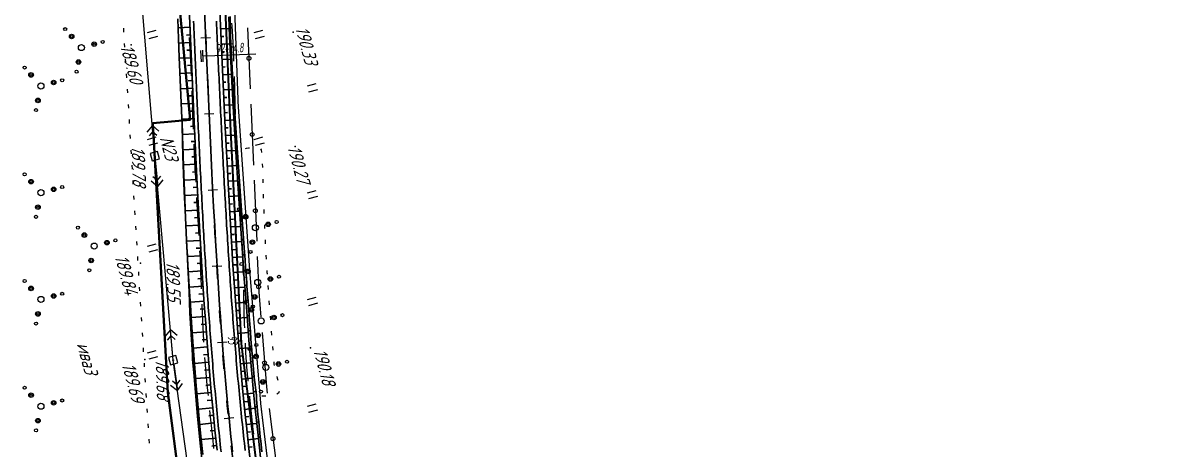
# Model space of a CAD drawing. Header units: millimetres. Extents: x -698 to 8131, y -704 to 4503.
# Drawn here: x 6379.2 to 6678, y 2483.5 to 2595.4 of the extents above; entities that cross this region are included whole.
import ezdxf

# ---------------------------------------------------------------- set-up
doc = ezdxf.new("R2010")
doc.units = ezdxf.units.MM
doc.linetypes.add('CONTI', pattern=[0])
doc.linetypes.add('STROT', pattern=[1.7, 0.5, -1.2])
for name, color, linetype, lineweight in [('10', 1, 'Continuous', 35), ('КОПИЯ_ОСЬ_13_ОТКОСЫ', 7, 'Continuous', 30), ('КОПИЯ_ОСЬ_ГРАНИЦЫ_ПОЛОС', 7, 'Continuous', 30), ('ОСЬ_ВЕРХ_ПОКРЫТИЯ_ГРАНИЦЫ_ПОЛОС', 7, 'Continuous', 30), ('ОСЬ_ВЕРХ_ПОКРЫТИЯ_ОСЬ', 1, 'Continuous', 30)]:
    doc.layers.add(name, color=color, linetype=linetype, lineweight=lineweight)
for name, color, linetype in [('_Ростелеком', 6, 'Continuous'), ('NAD_MDEFAULT', 7, 'CONTI'), ('PI_OTDEFAULT', 172, 'CONTI'), ('PI_TTDEFAULT', 5, 'CONTI'), ('PLN_O', 7, 'CONTI'), ('SIT_LDEFAULT', 7, 'CONTI'), ('USLZNDEFAULT', 7, 'CONTI'), ('ZAPSKDEFAULT', 7, 'CONTI'), ('ОСЬ_ВЕРХ_ПОКРЫТИЯ_ПИКЕТЫ', 1, 'Continuous'), ('ОСЬ_ВЕРХ_ПОКРЫТИЯ_РАЗБИВКА_КРИВ', 1, 'Continuous'), ('разметка', 7, 'Continuous')]:
    doc.layers.add(name, color=color, linetype=linetype)
doc.styles.add('eskd', font='isocpeui.ttf', dxfattribs={"width": 1.2})
doc.styles.get("Standard").update_dxf_attribs({"font": 'isocpeui.ttf'})
doc.styles.add('STYLE1', font='isocpeui.ttf', dxfattribs={"width": 0.9})
doc.linetypes.add('кабель_связи_проект.', pattern='A,10,-1,["/",STYLE1,S=3,R=0,X=0,Y=-1.5],-4.1', length=15.1)

# ---------------------------------------------------------------- blocks, each defined once
blk = doc.blocks.new('BL_2011')
at = {"color": 0}
for p, q in [((0, 0), (0, 2.4)), ((1.6, 0), (1.6, 2.4))]:
    blk.add_line(p, q, dxfattribs=at)
blk = doc.blocks.new('BL_2010')
at = {"color": 0}
for centre, radius in [((0, 5.78), 0.4), ((0, 3.46), 0.6), ((0, 3.46), 0.3), ((0, 0), 0.8), ((-5.78, -2.88), 0.4), ((-3.46, -1.74), 0.6), ((-3.46, -1.74), 0.3), ((3.46, -1.74), 0.6), ((3.46, -1.74), 0.3), ((5.78, -2.88), 0.4)]:
    blk.add_circle(centre, radius, dxfattribs=at)
blk = doc.blocks.new('BL_27')
at = {"color": 0}
for p, q in [((1, 1), (-1, 1)), ((-1, 1), (-1, -1)), ((1, -1), (1, 1)), ((-1, -1), (1, -1))]:
    blk.add_line(p, q, dxfattribs=at)
blk.add_circle((0, 0), 0.1, dxfattribs=at)
blk = doc.blocks.new('*U56')
at = {"layer": 'КОПИЯ_ОСЬ_13_ОТКОСЫ'}
blk.add_lwpolyline([(0, 0), (0.04, -0.8), (0.06, -1.8)], dxfattribs=at)
blk.add_lwpolyline([(0, 0), (0.04, -0.8), (0.06, -1.8)], dxfattribs=at)
blk = doc.blocks.new('*U58')
at = {"layer": 'КОПИЯ_ОСЬ_13_ОТКОСЫ'}
for points in [[(0, 0), (0.04, -0.8), (0.06, -1.8)], [(0, 0), (0.06, -1.8)]]:
    blk.add_lwpolyline(points, dxfattribs=at)

msp = doc.modelspace()

# ---------------------------------------------------------------- linework, layer by layer
at = {"layer": '10'}
for points in [[(6666.69, 1908.75), (6637.91, 1968.66), (6647.24, 1972.64), (6625.66, 2020.81), (6574.69, 2125.59), (6565.51, 2122.32), (6532.41, 2186.6), (6489.75, 2269.23), (6472.94, 2312.3), (6470.3, 2322.39), (6451.22, 2395.27), (6436.64, 2511.21), (6433.62, 2570.53), (6430.24, 2649.38)], [(6456.56, 2297.14), (6462, 2298.09), (6461.93, 2298.54), (6456.4, 2297.56), (6453.03, 2305.76), (6430.45, 2396.95), (6423.81, 2448.28), (6429.31, 2448.02), (6429.33, 2448.47), (6423.75, 2448.74), (6417.32, 2498.4), (6417.32, 2498.4), (6413.31, 2569.11), (6423.14, 2569.92), (6419.55, 2608.35)], [(6419.55, 2608.35), (6423.14, 2569.92), (6413.31, 2569.11), (6417.32, 2498.4), (6417.32, 2498.4), (6423.75, 2448.74), (6429.33, 2448.47), (6429.31, 2448.02), (6423.81, 2448.28), (6430.45, 2396.95), (6453.03, 2305.76), (6456.4, 2297.56), (6461.93, 2298.54), (6462, 2298.09), (6456.56, 2297.14), (6475.06, 2252.04)]]:
    msp.add_lwpolyline(points, dxfattribs=at)
at = {"layer": '_Ростелеком', "linetype": 'кабель_связи_проект.', "ltscale": 0.25}
msp.add_lwpolyline([(6672.52, 1911.19, 0.35, 0.35, 0), (6655.74, 1945.11, 0.35, 0.35, 0), (6643.12, 1970.84, 0.35, 0.35, 0), (6634.13, 1996.98, 0.35, 0.35, 0), (6619.46, 2027.85, 0.35, 0.35, 0), (6600.55, 2066.98, 0.35, 0.35, 0), (6586.81, 2094.74, 0.35, 0.35, 0), (6568.71, 2123.46, 0.35, 0.35, 0), (6553.88, 2153.14, 0.35, 0.35, 0), (6537.88, 2184.98, 0.35, 0.35, 0), (6524.26, 2212.44, 0.35, 0.35, 0), (6508.98, 2242.27, 0.35, 0.35, 0), (6496.85, 2266.47, 0.35, 0.35, 0), (6474.95, 2317.9, 0.35, 0.35, 0), (6465.47, 2351.54, 0.35, 0.35, 0), (6459.37, 2380.69, 0.35, 0.35, 0), (6453.06, 2415.3, 0.35, 0.35, 0), (6446.3, 2457.2, 0.35, 0.35, 0), (6441.7, 2495.22, 0.35, 0.35, 0), (6438.79, 2530.34, 0.35, 0.35, 0), (6435.76, 2573.92, 0.35, 0.35, 0), (6434.32, 2613.01, 0.35, 0.35, 0)], format="xyseb", dxfattribs=at)
at = {"layer": 'PI_TTDEFAULT', "color": 5}
for p in [(6450.23, 2592.96, 190.34), (6407.66, 2589.63, 189.6), (6450.74, 2562.92, 190.27), (6413.89, 2560.45, 189.78), (6410.1, 2532.33, 189.84), (6454.78, 2510.11, 190.18), (6411.25, 2507.11, 189.69), (6418.7, 2506.88, 189.68)]:
    msp.add_point(p, dxfattribs=at)
at = {"layer": 'PLN_O'}
for p, q in [((6438.24, 2594.07), (6438.92, 2578.08)), ((6439.09, 2574.08), (6439.77, 2558.09)), ((6439.94, 2554.1), (6440.62, 2538.11)), ((6440.79, 2534.12), (6441.19, 2524.83)), ((6441.18, 2524.83), (6441.72, 2518.15)), ((6442.04, 2514.17), (6443.19, 2499.95)), ((6443.18, 2499.95), (6443.4, 2498.22)), ((6443.9, 2494.25), (6445.89, 2478.37))]:
    msp.add_line(p, q, dxfattribs=at)
for centre in [(6438.58, 2586.08), (6439.43, 2566.09), (6440.28, 2546.11), (6441.13, 2526.13), (6442.68, 2506.2), (6444.9, 2486.31)]:
    msp.add_circle(centre, 0.5, dxfattribs=at)
at = {"layer": 'SIT_LDEFAULT', "color": 7}
for p, q in [((6413.89, 2560.45), (6408.93, 2618.97)), ((6405.6, 2593.96), (6405.66, 2592.96)), ((6434.17, 2594.52), (6434.12, 2595.3)), ((6434.41, 2590.39), (6434.17, 2594.52)), ((6422.9, 2591.52), (6423, 2589.92)), ((6405.84, 2589.97), (6405.9, 2588.97)), ((6423, 2589.92), (6423.23, 2585.77)), ((6434.6, 2586.38), (6434.41, 2590.39)), ((6406.09, 2585.97), (6406.15, 2584.97)), ((6423.22, 2585.77), (6423.4, 2581.59)), ((6434.63, 2585.31), (6434.59, 2586.38)), ((6406.34, 2581.98), (6406.4, 2580.98)), ((6423.4, 2581.59), (6423.4, 2581.53)), ((6434.88, 2578.36), (6434.79, 2581.31)), ((6406.58, 2577.99), (6406.64, 2576.99)), ((6423.56, 2577.53), (6423.56, 2577.4)), ((6423.56, 2577.4), (6423.72, 2573.22)), ((6435, 2574.34), (6434.88, 2578.36)), ((6406.84, 2573.99), (6406.9, 2572.99)), ((6423.71, 2573.22), (6423.85, 2569.09)), ((6435.08, 2571.32), (6435, 2574.34)), ((6407.08, 2570), (6407.14, 2569)), ((6413.21, 2568.42), (6411.76, 2566.69)), ((6413.81, 2561.45), (6413.21, 2568.42)), ((6414.94, 2566.96), (6413.21, 2568.42)), ((6423.86, 2569.09), (6423.92, 2567.54)), ((6435.25, 2566.33), (6435.22, 2567.32)), ((6407.33, 2566.01), (6407.39, 2565.01)), ((6412.44, 2565.75), (6413.35, 2566.83)), ((6413.35, 2566.83), (6414.43, 2565.92)), ((6435.41, 2562.35), (6435.25, 2566.33)), ((6407.57, 2562.02), (6407.63, 2561.02)), ((6424.08, 2563.55), (6424.19, 2561.04)), ((6435.61, 2558.34), (6435.41, 2562.35)), ((6437.71, 2562.46), (6437.92, 2562.5)), ((6437.92, 2562.5), (6438.46, 2562.58)), ((6438.46, 2562.58), (6438.7, 2562.61)), ((6441.61, 2562.33), (6441.81, 2562.11)), ((6441.8, 2562.11), (6441.9, 2561.41)), ((6418.7, 2506.88), (6413.89, 2560.45)), ((6413.98, 2559.45), (6414.61, 2552.48)), ((6424.19, 2561.04), (6424.38, 2557.08)), ((6435.67, 2557.33), (6435.61, 2558.34)), ((6442.08, 2558.43), (6442.12, 2557.51)), ((6407.81, 2558.02), (6407.87, 2557.02)), ((6415.37, 2555.16), (6414.46, 2554.08)), ((6424.39, 2557.08), (6424.59, 2553.56)), ((6442.12, 2557.51), (6442.12, 2557.42)), ((6408.06, 2554.03), (6408.12, 2553.03)), ((6412.87, 2553.93), (6414.61, 2552.48)), ((6414.46, 2554.08), (6413.38, 2554.98)), ((6414.61, 2552.48), (6416.06, 2554.22)), ((6436.09, 2550.19), (6435.9, 2553.34)), ((6442.21, 2554.42), (6442.23, 2553.42)), ((6408.3, 2550.04), (6408.36, 2549.04)), ((6424.82, 2549.57), (6424.85, 2549.03)), ((6436.34, 2546.14), (6436.09, 2550.19)), ((6442.32, 2550.42), (6442.33, 2550)), ((6442.34, 2550), (6442.36, 2549.42)), ((6424.85, 2549.03), (6425.09, 2545.02)), ((6436.51, 2543.36), (6436.34, 2546.14)), ((6442.47, 2546.43), (6442.51, 2545.56)), ((6408.54, 2546.05), (6408.6, 2545.05)), ((6425.08, 2545.02), (6425.31, 2541.09)), ((6442.51, 2545.56), (6442.52, 2545.42)), ((6408.79, 2542.05), (6408.85, 2541.05)), ((6425.33, 2541.09), (6425.41, 2539.57)), ((6442.66, 2542.44), (6442.7, 2541.44)), ((6409.03, 2538.06), (6409.09, 2537.06)), ((6436.79, 2538.27), (6436.73, 2539.36)), ((6436.98, 2534.53), (6436.8, 2538.27)), ((6442.84, 2538.44), (6442.87, 2537.84)), ((6442.87, 2537.84), (6442.89, 2537.43)), ((6425.62, 2535.58), (6425.73, 2533.58)), ((6437.11, 2530.87), (6436.98, 2534.53)), ((6443.06, 2534.43), (6443.12, 2533.43)), ((6409.28, 2534.07), (6409.34, 2533.07)), ((6425.73, 2533.58), (6425.89, 2529.99)), ((6409.53, 2530.07), (6409.59, 2529.07)), ((6425.89, 2529.99), (6426.03, 2526.39)), ((6437.15, 2529.36), (6437.11, 2530.87)), ((6443.28, 2530.44), (6443.32, 2529.73)), ((6443.33, 2529.73), (6443.35, 2529.45)), ((6409.78, 2526.08), (6409.84, 2525.08)), ((6426.02, 2526.39), (6426.05, 2525.6)), ((6437.27, 2523.56), (6437.24, 2525.37)), ((6443.55, 2526.45), (6443.62, 2525.45)), ((6437.34, 2519.9), (6437.27, 2523.56)), ((6443.85, 2522.46), (6443.93, 2521.46)), ((6410.03, 2522.09), (6410.09, 2521.09)), ((6426.19, 2521.6), (6426.28, 2519.2)), ((6437.44, 2516.24), (6437.34, 2519.9)), ((6410.28, 2518.1), (6410.34, 2517.1)), ((6426.28, 2519.2), (6426.43, 2515.6)), ((6437.47, 2515.37), (6437.44, 2516.24)), ((6444.15, 2518.48), (6444.23, 2517.48)), ((6410.52, 2514.1), (6410.58, 2513.1)), ((6417.98, 2514.85), (6416.53, 2513.11)), ((6417.22, 2512.17), (6418.13, 2513.25)), ((6418.61, 2507.88), (6417.98, 2514.85)), ((6419.72, 2513.4), (6417.98, 2514.85)), ((6418.13, 2513.25), (6419.21, 2512.35)), ((6426.43, 2515.6), (6426.61, 2512.01)), ((6444.46, 2514.5), (6444.46, 2514.47)), ((6444.46, 2514.47), (6444.54, 2513.49)), ((6426.61, 2512.01), (6426.64, 2511.6)), ((6437.78, 2508.94), (6437.64, 2511.37)), ((6444.77, 2510.51), (6444.85, 2509.51)), ((6410.77, 2510.11), (6410.83, 2509.11)), ((6426.92, 2507.61), (6427.17, 2504.59)), ((6438.06, 2505.18), (6437.78, 2508.94)), ((6411.02, 2506.12), (6411.08, 2505.12)), ((6426.89, 2448.49), (6418.7, 2506.88)), ((6418.84, 2505.89), (6419.81, 2498.96)), ((6427.16, 2504.59), (6427.56, 2500.38)), ((6438.39, 2501.4), (6438.06, 2505.18)), ((6445.1, 2506.51), (6445.15, 2505.91)), ((6445.16, 2505.91), (6445.22, 2505.52)), ((6411.27, 2502.13), (6411.33, 2501.13)), ((6419.59, 2500.54), (6418.46, 2501.39)), ((6420.44, 2501.67), (6419.59, 2500.54)), ((6445.91, 2502.61), (6446.02, 2502.22)), ((6446.01, 2502.22), (6446.16, 2501.63)), ((6418, 2500.32), (6419.81, 2498.96)), ((6419.81, 2498.96), (6421.17, 2500.76)), ((6427.56, 2500.38), (6427.83, 2497.66)), ((6446.5, 2498.7), (6446.37, 2498.28)), ((6411.52, 2498.14), (6411.52, 2498.1)), ((6411.52, 2498.1), (6411.59, 2497.14)), ((6438.82, 2497.13), (6438.79, 2497.43)), ((6439.25, 2492.94), (6438.82, 2497.13)), ((6442.13, 2497.49), (6441.99, 2497.5)), ((6442.99, 2497.49), (6442.13, 2497.49)), ((6446.38, 2498.27), (6445.92, 2497.95)), ((6411.78, 2494.15), (6411.85, 2493.15)), ((6428.23, 2493.68), (6428.48, 2491.28)), ((6439.71, 2488.73), (6439.25, 2492.94)), ((6412.05, 2490.16), (6412.12, 2489.16)), ((6428.49, 2491.28), (6428.97, 2486.67)), ((6428.97, 2486.67), (6429.28, 2483.73)), ((6439.86, 2487.49), (6439.72, 2488.73)), ((6412.31, 2486.17), (6412.38, 2485.17))]:
    msp.add_line(p, q, dxfattribs=at)
at = {"layer": 'КОПИЯ_ОСЬ_13_ОТКОСЫ'}
for points in [[(6421.56, 2629.21), (6424.12, 2571.36), (6424.65, 2560.06), (6425.09, 2551.36), (6425.42, 2545.06), (6425.84, 2537.55), (6426.22, 2531.35), (6426.49, 2527.05), (6426.86, 2521.54), (6427.22, 2516.54), (6427.6, 2511.54), (6428.13, 2505.03), (6428.69, 2498.53), (6429.16, 2493.53), (6429.65, 2488.53), (6430.2, 2483.29)], [(6429.55, 2629.56), (6431.43, 2586.9), (6432.35, 2567.94), (6432.83, 2558.46), (6433.19, 2551.78), (6433.63, 2544.01), (6433.99, 2538.03), (6434.39, 2531.86), (6434.78, 2526.09), (6435.21, 2520.12), (6435.67, 2514.16), (6435.95, 2510.69), (6436.37, 2505.72), (6436.93, 2499.53), (6437.53, 2493.34), (6437.99, 2488.88), (6438.47, 2484.43), (6438.98, 2479.98)], [(6433.33, 2597), (6433.51, 2591.8), (6433.74, 2587.01), (6434.1, 2580.02), (6434.56, 2571.84), (6435.17, 2561.57), (6435.77, 2551.91), (6436.36, 2542.66), (6436.96, 2533.72), (6437.35, 2528.25), (6437.64, 2524.28), (6438.18, 2517.34), (6438.6, 2512.19), (6439.19, 2505.37), (6439.82, 2498.54), (6440.26, 2494.1), (6441.06, 2486.46), (6441.92, 2478.82)], [(6433.33, 2597), (6433.51, 2591.8), (6433.74, 2587.01), (6434.1, 2580.02), (6434.56, 2571.84), (6435.17, 2561.57), (6435.77, 2551.91), (6436.36, 2542.66), (6436.96, 2533.72), (6437.35, 2528.25), (6437.64, 2524.28), (6438.18, 2517.34), (6438.6, 2512.19), (6439.19, 2505.37), (6439.82, 2498.54), (6440.26, 2494.1), (6441.06, 2486.46), (6441.92, 2478.82)], [(6433.62, 2597.01), (6433.74, 2591.81), (6433.98, 2587.02), (6434.39, 2580.03), (6434.81, 2573.05), (6435.5, 2562.59), (6436, 2555.12), (6436.63, 2546.17), (6437.43, 2535.24), (6437.5, 2534.25), (6437.57, 2533.25), (6437.72, 2531.27), (6437.79, 2530.28), (6437.86, 2529.28), (6437.94, 2528.29), (6438.01, 2527.3), (6438.07, 2526.31), (6438.15, 2525.32), (6438.23, 2524.32), (6438.3, 2523.33), (6438.36, 2522.34), (6438.44, 2521.35), (6438.52, 2520.36), (6438.65, 2518.38), (6438.81, 2516.39), (6438.96, 2514.41), (6439.12, 2512.43), (6439.21, 2511.44), (6439.52, 2507.48), (6439.71, 2505.51), (6439.8, 2504.52), (6439.88, 2503.53), (6440.08, 2501.56), (6440.2, 2500.57), (6440.33, 2499.58), (6440.45, 2498.6), (6440.48, 2498.33), (6440.51, 2498.06), (6440.53, 2497.88), (6440.55, 2497.7), (6440.61, 2496.62), (6440.67, 2495.63), (6440.75, 2494.64), (6440.85, 2493.66), (6440.96, 2492.67), (6441.15, 2490.7), (6441.37, 2488.73), (6441.56, 2486.76), (6441.67, 2485.77), (6441.9, 2483.8), (6442.01, 2482.82)], [(6419.92, 2596.41), (6420.04, 2591.21), (6420.24, 2586.41), (6420.41, 2582.41), (6420.99, 2570.42), (6421.02, 2569.41), (6421.34, 2559.4), (6421.7, 2549.38), (6421.83, 2546.37), (6422.22, 2538.34), (6422.65, 2530.32), (6422.97, 2524.8), (6423.19, 2521.29), (6423.49, 2516.77), (6423.84, 2511.75), (6424.1, 2508.23), (6424.46, 2503.71), (6424.75, 2500.2), (6425.26, 2494.42), (6425.81, 2488.65), (6426.06, 2486.14), (6426.48, 2482.12)], [(6423.11, 2594.24), (6419.97, 2594.1)], [(6433.68, 2594.42), (6433.42, 2594.41)], [(6423.19, 2592.24), (6422.15, 2592.19)], [(6431.13, 2593.78), (6433.44, 2593.88)], [(6431.22, 2591.78), (6431.99, 2591.82)], [(6433.72, 2592.42), (6433.64, 2592.42)], [(6423.28, 2590.24), (6420.09, 2590.1)], [(6423.37, 2588.24), (6422.31, 2588.2)], [(6431.31, 2589.78), (6433.6, 2589.89)], [(6433.81, 2590.42), (6433.58, 2590.41)], [(6433.91, 2588.42), (6433.83, 2588.42)], [(6423.46, 2586.25), (6420.25, 2586.1)], [(6431.4, 2587.79), (6432.16, 2587.82)], [(6431.49, 2585.79), (6433.8, 2585.9)], [(6434.01, 2586.43), (6433.77, 2586.41)], [(6423.64, 2582.25), (6420.43, 2582.11)], [(6423.55, 2584.25), (6422.48, 2584.2)], [(6431.58, 2583.79), (6432.35, 2583.83)], [(6434.25, 2582.43), (6433.98, 2582.42)], [(6434.13, 2584.43), (6434.05, 2584.43)], [(6423.73, 2580.25), (6422.66, 2580.21)], [(6431.68, 2581.79), (6434, 2581.91)], [(6431.78, 2579.8), (6432.55, 2579.83)], [(6434.36, 2580.44), (6434.27, 2580.43)], [(6423.82, 2578.25), (6420.62, 2578.11)], [(6423.9, 2576.26), (6422.84, 2576.21)], [(6431.87, 2577.8), (6434.22, 2577.91)], [(6434.48, 2578.44), (6434.19, 2578.42)], [(6434.61, 2576.44), (6434.51, 2576.44)], [(6423.99, 2574.26), (6420.81, 2574.12)], [(6431.97, 2575.8), (6432.75, 2575.84)], [(6432.07, 2573.8), (6434.44, 2573.92)], [(6434.73, 2574.45), (6434.42, 2574.43)], [(6424.17, 2570.26), (6421, 2570.11)], [(6424.08, 2572.26), (6423.02, 2572.21)], [(6432.16, 2571.8), (6432.96, 2571.84)], [(6434.98, 2570.46), (6434.64, 2570.43)], [(6434.85, 2572.45), (6434.75, 2572.45)], [(6421.01, 2569.41), (6421.05, 2568.41), (6421.4, 2557.9), (6421.64, 2551.18), (6421.83, 2546.37), (6422.22, 2538.34), (6422.65, 2530.32), (6422.97, 2524.8), (6423.19, 2521.29), (6423.49, 2516.77), (6423.84, 2511.75), (6424.1, 2508.23), (6424.46, 2503.71), (6424.75, 2500.2), (6425.26, 2494.42), (6425.81, 2488.65), (6426.06, 2486.14), (6426.48, 2482.12)], [(6421.01, 2569.41), (6421.15, 2563.4), (6421.2, 2561.4), (6421.23, 2560.4), (6421.61, 2551.18), (6421.82, 2546.37), (6422.31, 2536.34), (6422.42, 2534.33), (6422.47, 2533.33), (6422.84, 2524.79), (6423.1, 2519.26), (6423.31, 2515.24), (6423.48, 2512.23), (6423.55, 2511.02), (6423.73, 2508.2), (6423.8, 2507.2), (6424.17, 2502.68), (6424.62, 2497.4), (6425.1, 2492.13), (6425.35, 2489.62), (6425.8, 2485.1), (6426.23, 2481.08)], [(6424.27, 2568.26), (6423.21, 2568.22)], [(6432.26, 2569.81), (6434.67, 2569.92)], [(6432.36, 2567.81), (6433.16, 2567.85)], [(6435.11, 2568.46), (6435, 2568.45)], [(6421.1, 2565.42), (6421.15, 2565.42)], [(6424.36, 2566.27), (6421.13, 2566.12)], [(6424.45, 2564.27), (6423.38, 2564.22)], [(6432.46, 2565.81), (6434.91, 2565.94)], [(6435.24, 2566.47), (6434.88, 2566.44)], [(6435.38, 2564.47), (6435.25, 2564.46)], [(6421.15, 2563.42), (6421.16, 2563.42)], [(6421.2, 2561.42), (6421.28, 2561.42)], [(6424.55, 2562.27), (6421.26, 2562.12)], [(6432.56, 2563.81), (6433.38, 2563.86)], [(6432.66, 2561.82), (6435.15, 2561.94)], [(6435.51, 2562.47), (6435.12, 2562.45)], [(6421.27, 2559.42), (6421.3, 2559.42)], [(6424.74, 2558.28), (6421.39, 2558.11)], [(6424.64, 2560.27), (6423.54, 2560.22)], [(6432.76, 2559.82), (6433.59, 2559.86)], [(6435.77, 2558.48), (6435.36, 2558.46)], [(6435.64, 2560.48), (6435.51, 2560.47)], [(6421.35, 2557.42), (6421.41, 2557.42)], [(6421.43, 2555.42), (6421.45, 2555.42)], [(6424.84, 2556.28), (6423.72, 2556.22)], [(6432.87, 2557.82), (6435.39, 2557.96)], [(6432.97, 2555.83), (6433.82, 2555.87)], [(6435.91, 2556.49), (6435.77, 2556.48)], [(6421.51, 2553.42), (6421.56, 2553.42)], [(6424.94, 2554.28), (6421.53, 2554.11)], [(6425.04, 2552.28), (6423.9, 2552.23)], [(6433.08, 2553.83), (6435.64, 2553.97)], [(6436.04, 2554.49), (6435.61, 2554.46)], [(6436.18, 2552.5), (6436.04, 2552.49)], [(6421.6, 2551.42), (6421.61, 2551.43)], [(6425.14, 2550.29), (6421.68, 2550.1)], [(6421.68, 2549.43), (6421.71, 2549.43)], [(6433.19, 2551.83), (6434.04, 2551.88)], [(6433.3, 2549.83), (6435.89, 2549.98)], [(6436.32, 2550.5), (6435.86, 2550.47)], [(6421.77, 2547.43), (6421.78, 2547.43)], [(6425.35, 2546.29), (6421.85, 2546.11)], [(6425.25, 2548.29), (6424.09, 2548.23)], [(6433.42, 2547.84), (6434.28, 2547.89)], [(6436.6, 2546.51), (6436.11, 2546.48)], [(6436.46, 2548.51), (6436.31, 2548.5)], [(6421.86, 2545.43), (6421.88, 2545.43)], [(6421.96, 2543.43), (6421.97, 2543.43)], [(6425.46, 2544.29), (6424.29, 2544.23)], [(6433.53, 2545.84), (6436.14, 2545.99)], [(6433.64, 2543.84), (6434.51, 2543.9)], [(6436.75, 2544.52), (6436.59, 2544.5)], [(6425.58, 2542.3), (6422.03, 2542.1)], [(6422.06, 2541.44), (6422.07, 2541.44)], [(6425.69, 2540.3), (6424.51, 2540.23)], [(6433.76, 2541.85), (6436.4, 2542.01)], [(6436.9, 2542.52), (6436.37, 2542.48)], [(6437.04, 2540.53), (6436.87, 2540.51)], [(6422.16, 2539.44), (6422.16, 2539.44)], [(6425.8, 2538.3), (6422.23, 2538.1)], [(6422.26, 2537.44), (6422.27, 2537.44)], [(6433.88, 2539.85), (6434.76, 2539.9)], [(6434, 2537.86), (6436.67, 2538.03)], [(6437.19, 2538.53), (6436.64, 2538.49)], [(6422.36, 2535.44), (6422.36, 2535.44)], [(6426.04, 2534.31), (6422.44, 2534.09)], [(6425.92, 2536.31), (6424.73, 2536.24)], [(6434.13, 2535.86), (6435.02, 2535.92)], [(6437.48, 2534.54), (6436.91, 2534.51)], [(6437.34, 2536.54), (6437.15, 2536.52)], [(6422.46, 2533.45), (6422.48, 2533.45)], [(6422.55, 2531.45), (6422.56, 2531.45)], [(6426.16, 2532.31), (6424.96, 2532.24)], [(6434.26, 2533.86), (6436.94, 2534.03)], [(6434.39, 2531.87), (6435.28, 2531.92)], [(6437.63, 2532.55), (6437.43, 2532.53)], [(6422.64, 2529.45), (6422.7, 2529.45)], [(6426.28, 2530.32), (6422.66, 2530.09)], [(6426.41, 2528.32), (6425.2, 2528.25)], [(6434.52, 2529.87), (6437.22, 2530.05)], [(6437.77, 2530.55), (6437.19, 2530.52)], [(6437.92, 2528.56), (6437.72, 2528.54)], [(6422.73, 2527.45), (6422.75, 2527.45)], [(6422.81, 2525.45), (6422.93, 2525.46)], [(6426.54, 2526.33), (6422.9, 2526.08)], [(6434.66, 2527.88), (6435.56, 2527.94)], [(6434.79, 2525.88), (6437.51, 2526.08)], [(6438.06, 2526.56), (6437.47, 2526.53)], [(6422.91, 2523.46), (6422.95, 2523.46)], [(6426.81, 2522.34), (6423.14, 2522.09)], [(6426.68, 2524.33), (6425.46, 2524.25)], [(6434.94, 2523.89), (6435.84, 2523.95)], [(6438.35, 2522.57), (6437.77, 2522.54)], [(6438.21, 2524.57), (6438.01, 2524.55)], [(6423, 2521.46), (6423.18, 2521.47)], [(6423.1, 2519.46), (6423.15, 2519.46)], [(6426.95, 2520.34), (6425.73, 2520.25)], [(6435.08, 2521.89), (6437.81, 2522.09)], [(6435.22, 2519.9), (6436.13, 2519.97)], [(6438.5, 2520.58), (6438.31, 2520.57)], [(6423.2, 2517.46), (6423.44, 2517.48)], [(6427.09, 2518.35), (6423.4, 2518.08)], [(6427.24, 2516.35), (6426.01, 2516.26)], [(6435.38, 2517.9), (6438.12, 2518.11)], [(6438.64, 2518.59), (6438.08, 2518.55)], [(6438.8, 2516.59), (6438.61, 2516.58)], [(6423.3, 2515.47), (6423.38, 2515.47)], [(6423.41, 2513.47), (6423.72, 2513.49)], [(6427.39, 2514.36), (6423.68, 2514.08)], [(6435.53, 2515.91), (6436.44, 2515.98)], [(6435.69, 2513.91), (6438.44, 2514.14)], [(6438.94, 2514.6), (6438.41, 2514.56)], [(6423.53, 2511.47), (6423.63, 2511.48)], [(6427.69, 2510.37), (6423.97, 2510.07)], [(6427.54, 2512.36), (6426.3, 2512.27)], [(6435.85, 2511.92), (6436.77, 2512)], [(6439.28, 2510.61), (6438.74, 2510.57)], [(6439.11, 2512.6), (6438.93, 2512.59)], [(6423.65, 2509.48), (6424.01, 2509.5)], [(6423.78, 2507.48), (6423.9, 2507.49)], [(6427.85, 2508.37), (6426.61, 2508.27)], [(6436.01, 2509.93), (6438.77, 2510.16)], [(6436.18, 2507.93), (6437.1, 2508.01)], [(6439.43, 2508.62), (6439.25, 2508.6)], [(6423.94, 2505.49), (6424.32, 2505.52)], [(6428.02, 2506.38), (6424.27, 2506.07)], [(6428.18, 2504.39), (6426.93, 2504.28)], [(6436.35, 2505.94), (6439.12, 2506.18)], [(6439.61, 2506.62), (6439.08, 2506.58)], [(6439.79, 2504.63), (6439.62, 2504.62)], [(6424.1, 2503.49), (6424.23, 2503.5)], [(6424.26, 2501.5), (6424.64, 2501.53)], [(6428.35, 2502.4), (6424.59, 2502.07)], [(6436.52, 2503.95), (6437.45, 2504.03)], [(6436.7, 2501.96), (6439.48, 2502.21)], [(6439.97, 2502.64), (6439.44, 2502.59)], [(6424.43, 2499.51), (6424.56, 2499.52)], [(6428.7, 2498.41), (6424.93, 2498.07)], [(6428.53, 2500.4), (6427.27, 2500.29)], [(6436.89, 2499.97), (6437.81, 2500.05)], [(6440.44, 2498.67), (6439.82, 2498.59)], [(6440.19, 2500.65), (6440.01, 2500.63)], [(6424.61, 2497.51), (6424.98, 2497.55)], [(6424.79, 2495.52), (6424.91, 2495.53)], [(6428.89, 2496.42), (6427.63, 2496.3)], [(6437.08, 2497.98), (6439.85, 2498.24)], [(6437.27, 2495.98), (6438.19, 2496.07)], [(6440.61, 2496.68), (6440.4, 2496.66)], [(6424.97, 2493.53), (6425.34, 2493.57)], [(6429.07, 2494.43), (6425.29, 2494.07)], [(6429.26, 2492.44), (6428.01, 2492.32)], [(6437.46, 2493.99), (6440.24, 2494.27)], [(6440.75, 2494.68), (6440.21, 2494.64)], [(6440.95, 2492.69), (6440.78, 2492.67)], [(6425.16, 2491.54), (6425.28, 2491.55)], [(6425.35, 2489.55), (6425.72, 2489.59)], [(6429.46, 2490.45), (6425.67, 2490.07)], [(6437.66, 2492), (6438.59, 2492.1)], [(6437.87, 2490.01), (6440.65, 2490.3)], [(6441.15, 2490.7), (6440.61, 2490.65)], [(6425.55, 2487.56), (6425.68, 2487.57)], [(6429.87, 2486.47), (6426.07, 2486.07)], [(6429.66, 2488.46), (6428.4, 2488.33)], [(6438.08, 2488.03), (6439.01, 2488.12)], [(6441.57, 2486.72), (6441.04, 2486.67)], [(6441.37, 2488.71), (6441.19, 2488.7)], [(6425.76, 2485.57), (6426.12, 2485.61)], [(6425.96, 2483.58), (6426.09, 2483.59)], [(6430.08, 2484.48), (6428.81, 2484.34)], [(6438.29, 2486.04), (6441.07, 2486.34)], [(6438.51, 2484.05), (6439.44, 2484.15)], [(6441.79, 2484.74), (6441.62, 2484.72)]]:
    msp.add_lwpolyline(points, dxfattribs=at)
at = {"layer": 'КОПИЯ_ОСЬ_ГРАНИЦЫ_ПОЛОС'}
msp.add_lwpolyline([(6437.6, 2483.2), (6437.49, 2484.18), (6437.38, 2485.17), (6437.28, 2486.15), (6437.17, 2487.13), (6437.06, 2488.11), (6436.96, 2489.09), (6436.86, 2490.08), (6436.76, 2491.06), (6436.66, 2492.04), (6436.56, 2493.03), (6436.46, 2494.01), (6436.36, 2494.99), (6436.26, 2495.98), (6436.17, 2496.96), (6436.07, 2497.94), (6435.98, 2498.93), (6435.89, 2499.91), (6435.8, 2500.89), (6435.71, 2501.88), (6435.62, 2502.86), (6435.53, 2503.85), (6435.44, 2504.83), (6435.36, 2505.82), (6435.27, 2506.8), (6435.19, 2507.79), (6435.1, 2508.77), (6435.02, 2509.76), (6434.94, 2510.74), (6434.86, 2511.73), (6434.78, 2512.71), (6434.7, 2513.7), (6434.62, 2514.69), (6434.54, 2515.67), (6434.47, 2516.66), (6434.39, 2517.64), (6434.32, 2518.63), (6434.24, 2519.62), (6434.17, 2520.6), (6434.1, 2521.59), (6434.02, 2522.58), (6433.95, 2523.56), (6433.88, 2524.55), (6433.81, 2525.54), (6433.74, 2526.52), (6433.68, 2527.51), (6433.61, 2528.5), (6433.54, 2529.49), (6433.48, 2530.47), (6433.41, 2531.46), (6433.35, 2532.45), (6433.28, 2533.44), (6433.22, 2534.42), (6433.15, 2535.41), (6433.09, 2536.4), (6433.03, 2537.39), (6432.97, 2538.38), (6432.91, 2539.36), (6432.85, 2540.35), (6432.79, 2541.34), (6432.73, 2542.33), (6432.67, 2543.32), (6432.61, 2544.3), (6432.56, 2545.29), (6432.5, 2546.28), (6432.44, 2547.27), (6432.39, 2548.26), (6432.33, 2549.25), (6432.28, 2550.24), (6432.22, 2551.23), (6432.17, 2552.21), (6432.11, 2553.2), (6432.06, 2554.19), (6432.01, 2555.18), (6431.95, 2556.17), (6431.9, 2557.16), (6431.85, 2558.15), (6431.8, 2559.14), (6431.75, 2560.13), (6431.69, 2561.12), (6431.64, 2562.11), (6431.59, 2563.1), (6431.54, 2564.09), (6431.49, 2565.08), (6431.44, 2566.07), (6431.39, 2567.06), (6431.34, 2568.05), (6431.29, 2569.04), (6431.25, 2570.03), (6431.2, 2571.02), (6431.15, 2572.01), (6431.1, 2573), (6431.05, 2573.99), (6431, 2574.98), (6430.96, 2575.97), (6430.91, 2576.96), (6430.86, 2577.95), (6430.81, 2578.94), (6430.77, 2579.93), (6430.72, 2580.92), (6430.67, 2581.91), (6430.62, 2582.9), (6430.58, 2583.89), (6430.53, 2584.88), (6430.48, 2585.87), (6430.44, 2586.86), (6430.39, 2587.86), (6430.35, 2588.86), (6430.3, 2589.86), (6430.26, 2590.85), (6430.21, 2591.85), (6430.17, 2592.85), (6430.13, 2593.85), (6430.08, 2594.85), (6430.04, 2595.84)], dxfattribs=at)
at = {"layer": 'ОСЬ_ВЕРХ_ПОКРЫТИЯ_ГРАНИЦЫ_ПОЛОС'}
for points in [[(6421.56, 2629.21), (6424.12, 2571.36), (6424.65, 2560.06), (6425.09, 2551.36), (6425.42, 2545.06), (6425.84, 2537.55), (6426.22, 2531.35), (6426.49, 2527.05), (6426.86, 2521.54), (6427.22, 2516.54), (6427.6, 2511.54), (6428.13, 2505.03), (6428.69, 2498.53), (6429.16, 2493.53), (6429.65, 2488.53), (6430.2, 2483.29)], [(6429.55, 2629.56), (6431.43, 2586.9), (6432.35, 2567.94), (6432.83, 2558.46), (6433.19, 2551.78), (6433.63, 2544.01), (6433.99, 2538.03), (6434.39, 2531.86), (6434.78, 2526.09), (6435.21, 2520.12), (6435.67, 2514.16), (6435.95, 2510.69), (6436.37, 2505.72), (6436.93, 2499.53), (6437.53, 2493.34), (6437.99, 2488.88), (6438.47, 2484.43), (6438.98, 2479.98)], [(6431.25, 2482.9), (6431.14, 2483.9), (6431.04, 2484.9), (6430.93, 2485.89), (6430.83, 2486.89), (6430.72, 2487.89), (6430.62, 2488.89), (6430.52, 2489.88), (6430.42, 2490.88), (6430.32, 2491.88), (6430.23, 2492.88), (6430.13, 2493.88), (6430.04, 2494.88), (6429.94, 2495.87), (6429.85, 2496.87), (6429.76, 2497.87), (6429.67, 2498.87), (6429.58, 2499.87), (6429.49, 2500.87), (6429.4, 2501.87), (6429.31, 2502.86), (6429.23, 2503.86), (6429.14, 2504.86), (6429.06, 2505.86), (6428.98, 2506.86), (6428.9, 2507.86), (6428.81, 2508.86), (6428.73, 2509.86), (6428.66, 2510.86), (6428.58, 2511.86), (6428.5, 2512.86), (6428.42, 2513.85), (6428.35, 2514.85), (6428.27, 2515.85), (6428.2, 2516.85), (6428.13, 2517.85), (6428.06, 2518.85), (6427.99, 2519.85), (6427.91, 2520.85), (6427.85, 2521.85), (6427.78, 2522.85), (6427.71, 2523.85), (6427.64, 2524.85), (6427.57, 2525.85), (6427.51, 2526.85), (6427.44, 2527.85), (6427.38, 2528.85), (6427.31, 2529.85), (6427.25, 2530.85), (6427.19, 2531.84), (6427.13, 2532.84), (6427.07, 2533.84), (6427.01, 2534.84), (6426.95, 2535.84), (6426.89, 2536.84), (6426.83, 2537.84), (6426.77, 2538.84), (6426.71, 2539.84), (6426.66, 2540.84), (6426.6, 2541.84), (6426.54, 2542.84), (6426.49, 2543.84), (6426.43, 2544.84), (6426.38, 2545.84), (6426.32, 2546.84), (6426.27, 2547.84), (6426.22, 2548.84), (6426.17, 2549.84), (6426.11, 2550.84), (6426.06, 2551.84), (6426.01, 2552.84), (6425.96, 2553.84), (6425.91, 2554.83), (6425.86, 2555.83), (6425.81, 2556.83), (6425.76, 2557.83), (6425.71, 2558.83), (6425.66, 2559.83), (6425.61, 2560.83), (6425.57, 2561.83), (6425.52, 2562.83), (6425.47, 2563.83), (6425.42, 2564.83), (6425.38, 2565.83), (6425.33, 2566.83), (6425.28, 2567.83), (6425.24, 2568.82), (6425.19, 2569.82), (6425.15, 2570.82), (6425.1, 2571.82), (6425.06, 2572.82), (6425.01, 2573.82), (6424.97, 2574.82), (6424.92, 2575.82), (6424.88, 2576.82), (6424.83, 2577.82), (6424.79, 2578.81), (6424.74, 2579.81), (6424.7, 2580.81), (6424.65, 2581.81), (6424.61, 2582.81), (6424.56, 2583.81), (6424.52, 2584.81), (6424.48, 2585.81), (6424.43, 2586.8), (6424.39, 2587.8), (6424.34, 2588.8), (6424.3, 2589.8), (6424.26, 2590.8), (6424.21, 2591.8), (6424.17, 2592.8), (6424.12, 2593.79), (6424.08, 2594.79), (6424.03, 2595.79)]]:
    msp.add_lwpolyline(points, dxfattribs=at)
at = {"layer": 'ОСЬ_ВЕРХ_ПОКРЫТИЯ_ОСЬ'}
msp.add_lwpolyline([(6424, 2664.57), (6427.44, 2586.73), (6427.44, 2586.73), (6428.38, 2565.93), (6428.76, 2558), (6429.05, 2552.06), (6429.31, 2547.11), (6429.59, 2542.15), (6429.81, 2538.19), (6430.05, 2534.23), (6430.29, 2530.27), (6430.48, 2527.31), (6430.68, 2524.34), (6430.89, 2521.37), (6431.1, 2518.4), (6431.31, 2515.43), (6431.54, 2512.47), (6431.77, 2509.5), (6432.01, 2506.54), (6432.26, 2503.57), (6432.52, 2500.61), (6432.7, 2498.63), (6432.88, 2496.66), (6433.07, 2494.68), (6433.26, 2492.71), (6433.45, 2490.73), (6433.65, 2488.76), (6433.85, 2486.79), (6434.06, 2484.81), (6434.27, 2482.84)], dxfattribs=at)
at = {"layer": 'ОСЬ_ВЕРХ_ПОКРЫТИЯ_ПИКЕТЫ'}
for p, q in [((6425.98, 2591.47), (6428.47, 2591.58)), ((6426.87, 2571.49), (6429.37, 2571.6)), ((6427.83, 2551.5), (6430.33, 2551.63)), ((6428.96, 2531.52), (6431.46, 2531.68)), ((6430.36, 2511.55), (6432.85, 2511.74)), ((6430.36, 2511.55), (6432.85, 2511.74)), ((6432.11, 2491.6), (6434.6, 2491.85))]:
    msp.add_line(p, q, dxfattribs=at)
at = {"layer": 'ОСЬ_ВЕРХ_ПОКРЫТИЯ_РАЗБИВКА_КРИВ'}
for p, q in [((6425.87, 2588.16), (6426.01, 2585.17)), ((6426.37, 2588.18), (6426.51, 2585.19)), ((6427.44, 2586.73), (6426.44, 2586.69)), ((6427.44, 2586.73), (6440.43, 2587.3))]:
    msp.add_line(p, q, dxfattribs=at)
at = {"layer": 'разметка', "linetype": 'STROT', "lineweight": 30, "ltscale": 7}
msp.add_lwpolyline([(6424, 2664.58), (6427.83, 2578.04, 0.00256), (6430.11, 2531.85, 0.014826), (6434.62, 2478.29, 0.010268), (6438.13, 2452.28, 0.009124), (6446.96, 2401.8, 0.030208), (6464.07, 2325.5, 0.031045), (6482.56, 2278.54, 0.007877), (6500.41, 2241.59), (6597.29, 2046.24, -0.002974), (6607.74, 2024.86), (6661.14, 1913.88, -0.030398), (6679.8, 1870.06), (6707.86, 1794.65, 0.046344), (6739.83, 1725.56), (6778.23, 1656.98, -0.011361), (6820.82, 1576.7), (6851.8, 1514.95, -0.022225), (6868.88, 1478.19, -0.0221), (6881.77, 1439.92, -0.002395), (6890.45, 1411.13, -0.036323), (6905.95, 1344.28, -0.038365), (6909.42, 1253.17)], format="xyb", dxfattribs=at)

# ---------------------------------------------------------------- block references
at = {"layer": 'USLZNDEFAULT', "color": 7, "rotation": 285}
for name, p in [('BL_27', (6413.89, 2560.45)), ('BL_2010', (6440.28, 2541.64)), ('BL_2010', (6440.89, 2527.29)), ('BL_2010', (6441.8, 2517.21)), ('BL_2010', (6443.02, 2504.99)), ('BL_27', (6418.7, 2506.88))]:
    msp.add_blockref(name, p, dxfattribs=at)
at = {"layer": 'ZAPSKDEFAULT', "color": 7, "rotation": 285}
for name, p in [('BL_2010', (6394.58, 2588.9)), ('BL_2011', (6411.93, 2592.83)), ('BL_2011', (6439.93, 2592.83)), ('BL_2010', (6383.93, 2578.83)), ('BL_2011', (6453.93, 2578.83)), ('BL_2011', (6411.93, 2564.83)), ('BL_2011', (6439.93, 2564.83)), ('BL_2010', (6383.93, 2550.83)), ('BL_2011', (6453.93, 2550.83)), ('BL_2010', (6397.93, 2536.83)), ('BL_2011', (6411.93, 2536.83)), ('BL_2010', (6383.93, 2522.83)), ('BL_2011', (6453.93, 2522.83)), ('BL_2011', (6411.93, 2508.83)), ('BL_2010', (6383.93, 2494.83)), ('BL_2011', (6453.93, 2494.83))]:
    msp.add_blockref(name, p, dxfattribs=at)
at = {"layer": 'КОПИЯ_ОСЬ_13_ОТКОСЫ'}
for name in ['*U56', '*U58']:
    msp.add_blockref(name, (6420.95, 2571.22), dxfattribs=at)

# ---------------------------------------------------------------- texts
at = {"layer": 'NAD_MDEFAULT', "color": 7, "style": 'eskd', "oblique": 10, "width": 0.8}
for s, rotation, p in [('N23', 284.7308, (6415.09, 2565.22)), ('ива3', 285, (6393.32, 2511.15))]:
    msp.add_text(s, height=3.5, rotation=rotation, dxfattribs=at).set_placement(p)
at = {"layer": 'PI_OTDEFAULT', "color": 172, "style": 'eskd', "oblique": 10, "width": 0.8}
for s, rotation, p in [('190.33', 285, (6450.69, 2594.08)), ('189.60', 285, (6404.71, 2589.29)), ('189.78', 272, (6407.71, 2563.1)), ('190.27', 285, (6448.64, 2562.83)), ('189.84', 285, (6403.26, 2534.13)), ('189.55', 272, (6416.83, 2532.85)), ('190.18', 285, (6455.44, 2509.51)), ('189.69', 285, (6405.11, 2505.81)), ('189.68', 272, (6414.02, 2507.15))]:
    msp.add_text(s, height=3.5, rotation=rotation, dxfattribs=at).set_placement(p)
at = {"layer": 'ОСЬ_ВЕРХ_ПОКРЫТИЯ_ПИКЕТЫ', "width": 0.6}
msp.add_text('93', height=2.5, rotation=274.4611, dxfattribs=at).set_placement((6432.98, 2513.26))
at = {"layer": 'ОСЬ_ВЕРХ_ПОКРЫТИЯ_РАЗБИВКА_КРИВ', "width": 0.6}
msp.add_text('92+24.8', height=2.5, rotation=2.5323, dxfattribs=at).set_placement((6429.91, 2587.34))

doc.saveas('drawing.dxf')
